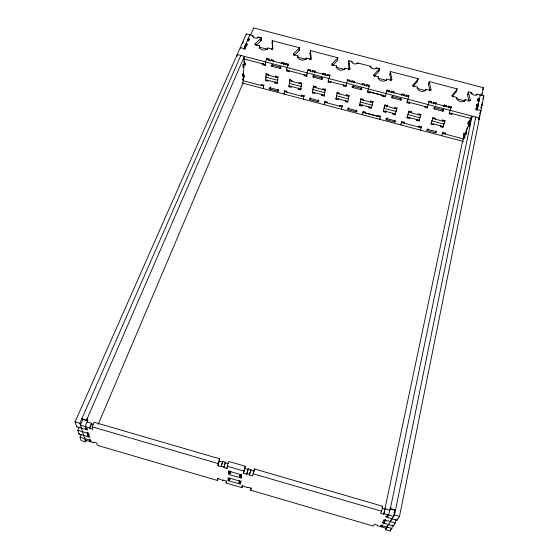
<?xml version="1.0" encoding="UTF-8"?>
<svg xmlns="http://www.w3.org/2000/svg" width="559" height="559" viewBox="0 0 559 559"><rect width="100%" height="100%" fill="white"/><g stroke="black" fill="none" stroke-linecap="round" stroke-linejoin="round"><path stroke-width="0.84" d="M85.429 439.423L85.108 440.164L93.884 442.728L93.716 442.155L96.763 443.042L97.413 445.334L217.374 480.454L217.451 478.357L223.097 480.537L223.125 480.013L226.234 480.922L226.102 483.004L241.893 487.63L242.606 485.331M227.786 466.087L227.024 468.449L223.803 467.513L225.382 462.223L222.72 461.448L221.14 466.73L217.926 465.794L218.01 463.516L219.575 458.785L94.15 422.262L92.186 426.838L92.892 429.326L89.733 428.404L89.552 427.782L91.508 423.233L87.148 421.961M217.926 465.794L219.484 461.084L219.575 458.785M237.17 56.166L237.24 54.489L479.454 118.04L478.784 119.766M240.265 48.451L240.307 47.536L245.045 48.78L245.01 49.451M221.14 466.73L222.72 461.448M240.782 56.11L240.817 55.439L79.86 423.247L85.646 441.889L81.111 440.562L80.056 437.271L81.251 434.504M243.829 49.157L249.831 34.826L252.298 35.469A1.223 0.859 5.5 0 1 253.164 36.293A2.446 1.719 5.7 0 0 254.904 37.949A2.446 1.719 5.7 0 0 257.58 37.446A1.223 0.859 5.8 0 1 258.915 37.194L261.381 37.837L261.186 40.534A1.223 0.859 5.9 0 1 261.039 40.751L256.476 45.02M242.173 75.926L243.046 76.157L243.493 73.613L243.871 66.402L242.99 66.165M242.627 67.003L243.507 67.241L244.549 62.503M244.479 48.829L244.583 46.809L245.764 47.124L245.729 47.794M244.115 75.151L243.319 77.023L242.997 83.207L98.195 424.365M243.074 64.418L245.142 64.956L245.233 63.202L244.052 62.887L244.388 56.375L86.596 420.068L86.785 420.703L82.047 419.32L81.852 418.684L87.805 420.452L85.185 426.51L86.079 429.501L86.813 427.796M245.212 45.971L245.247 45.3L246.428 45.607L246.393 46.278M246.295 34.511L246.323 33.924L249.831 34.84L249.789 35.503M223.803 467.513L225.382 462.223M247.092 44.972L247.148 43.958L245.967 43.651L245.715 45.552M247.427 40.828L247.462 40.241L248.636 40.548L248.601 41.219M248.07 40.465L248.175 38.606L249.349 38.913L249.293 39.927M252.256 36.146L252.298 35.469M253.115 37.139L253.164 36.293M253.66 28.775L253.709 27.95L483.437 87.728L481.949 95.079M227.024 468.449L227.164 466.185L228.708 461.441L245.226 466.255L243.486 473.249L246.715 474.193L248.259 468.889L250.928 469.665L249.391 474.975L252.619 475.919L254.387 468.917L382.705 506.279L381.65 511.219L380.518 513.225L383.809 514.182L385.137 508.76L389.679 510.081M255.079 44.434L255.121 43.763L261.235 38.054A1.223 0.859 5.9 0 0 261.381 37.837M255.903 45.565L255.952 44.888A1.23 0.873 5.7 0 1 255.121 43.763M257.531 38.124L257.58 37.446M239.587 480.447L239.028 482.703L240.594 483.158L240.482 484.206L228.016 480.551L228.086 479.503L229.651 479.957L230.14 478.42M230.105 473.69L230.182 472.683L228.589 472.215L228.659 471.111L241.474 474.85L241.362 475.947L239.762 475.478L239.657 476.478L241.257 476.939L241.139 478.022L228.442 474.311L228.519 473.221L230.105 473.69L230.86 471.349M258.866 37.872L258.915 37.194M259.236 48.298A4.311 3.061 6 0 1 259.39 47.159L259.488 45.81L255.952 44.888M261.039 40.751L261.235 38.054M229.651 479.957L229.7 479.245L228.135 478.784L228.205 477.721L240.782 481.397L240.67 482.452L239.105 481.991M265.714 64.187L265.197 65.452L262.814 64.83L262.884 63.943M265.197 65.452L265.483 61.895L266.874 58.52L269.256 59.142L269.2 59.813M266.79 59.52L266.874 58.52M267.67 48.899L267.747 47.969L271.29 48.899A1.23 0.873 6.5 0 0 272.813 48.381L272.212 40.919A1.223 0.866 6.6 0 1 272.261 40.674L299.519 47.781L299.191 50.45A1.223 0.866 7.9 0 1 299.051 50.673L294.286 55.355M268.851 60.651L269.256 59.142M267.978 80.363L267.908 81.209L265.574 80.594L266.133 73.739L268.495 74.361L268.418 75.22M271.234 49.569L271.29 48.899M272.464 49.653L272.261 40.674M270.842 61.176L271.241 59.666L273.63 60.288L273.54 61.287M271.157 60.665L271.241 59.666M272.75 49.052L272.813 48.381M273.232 61.721L273.63 60.288M275.985 75.821L275.482 77.086L275.566 76.22L277.921 76.842L277.25 83.675L274.916 83.06L274.993 82.215M277.711 91.103A0.908 0.615 22.7 0 0 278.641 90.705A0.908 0.615 22.7 0 0 277.837 89.852L270.109 87.812A0.908 0.608 23.2 0 0 269.179 88.21A0.908 0.608 23.2 0 0 269.997 89.063L277.711 91.103L278.082 89.223M281.191 63.803L281.589 62.377L283.972 62.999L283.874 63.999M281.484 63.377L281.589 62.377M283.574 64.516L283.972 62.999M285.565 65.04L285.97 63.523L288.36 64.152L288.248 65.144M285.859 64.523L285.97 63.523M241.893 487.63L242.117 485.575L247.749 487.755L247.812 487.238L250.928 488.154L250.649 490.194L373.244 526.075L374.285 524.244L377.458 525.167L377.192 525.628L386.325 528.304L386.493 527.5M243.486 473.249L245.226 466.255M286.732 92.2L286.823 91.369L284.503 90.761L284.14 94.08L284.377 93.451M289.136 70.832L289.038 71.713L286.648 71.084L287.033 67.548L288.36 64.152M291.393 86.533L291.295 87.379L288.947 86.764L289.73 79.951L292.091 80.573L291.994 81.432M293.328 55.117L293.482 53.783L299.379 48.004A1.223 0.866 7.9 0 0 299.519 47.781M294.265 55.593L294.348 54.922A1.23 0.88 7.7 0 1 293.482 53.783M246.715 474.193L248.259 468.889M297.654 57.451A4.311 3.081 8.1 0 1 297.737 57.186L297.905 55.851L294.348 54.922M299.051 50.673L299.379 48.004M301.14 88.581L300.665 89.852L298.324 89.23L298.429 88.392M299.079 83.298L299.191 82.439L301.56 83.06L300.665 89.852M249.391 474.975L250.928 469.665M305.913 59.61A4.311 3.081 8.1 0 0 306.032 59.352L306.053 59.184M306.129 58.604L306.206 58.024L309.77 58.954A1.237 0.88 8.5 0 0 311.265 58.429L310.42 50.883A1.23 0.873 8.6 0 1 310.455 50.631L337.86 57.78L337.273 60.645L333.031 65.026M307.038 75.039L306.57 76.317L304.173 75.689L304.292 74.815M306.57 76.317L307.045 72.803L308.309 69.379L310.706 70.008L310.615 70.672M310.741 59.659L310.049 53.545L310.455 50.631M308.128 70.7L308.309 69.379M309.679 59.617L309.77 58.954M311.174 59.093L311.265 58.429M254.177 470.412L254.387 468.917M310.301 71.524L310.706 70.008M312.299 72.048L312.705 70.532L315.108 71.161L315.01 71.825M312.516 71.852L312.705 70.532M314.71 72.593L315.108 71.161M314.878 92.724L314.752 93.563L312.404 92.948L313.403 86.184L315.772 86.806L315.646 87.658L316.101 86.379M322.718 74.696L323.109 73.257L325.513 73.893L325.303 75.206M322.899 74.578L323.109 73.257M324.604 94.764L324.164 96.043L321.809 95.428L321.942 94.59M322.76 89.531L322.892 88.678L325.268 89.307L324.164 96.043M325.107 75.409L325.513 73.893M327.106 75.933L327.518 74.417L329.922 75.046L329.698 76.359M327.301 75.731L327.518 74.417M330.991 81.321L330.544 82.613L328.14 81.984L329.922 75.046M331.829 65.179L332.053 63.859L337.727 58.003A1.23 0.873 9.9 0 0 337.86 57.78M332.836 65.676L332.947 65.012A1.237 0.887 9.8 0 1 332.053 63.859M327.099 102.863L327.239 102.045L324.905 101.424L324.353 104.708L324.576 104.072M330.544 82.613L330.69 81.747M336.218 67.534A4.318 3.102 10.2 0 1 336.294 67.269L336.525 65.948L332.947 65.012M338.447 98.943L338.293 99.775L335.938 99.153L337.154 92.431L339.537 93.06L339.376 93.905M344.707 69.036L344.875 68.128L348.453 69.064A1.237 0.887 10.7 0 0 349.927 68.533L348.823 60.903A1.23 0.873 10.7 0 1 348.858 60.651L351.352 61.301A1.23 0.873 10.7 0 1 352.289 62.147A2.46 1.754 10.9 0 0 354.161 63.852A2.46 1.754 10.9 0 0 356.768 63.314A1.23 0.88 11.1 0 1 358.067 63.048L370.205 66.214A1.23 0.88 11.8 0 1 371.148 67.066A2.46 1.754 12 0 0 373.049 68.778A2.46 1.754 12 0 0 375.641 68.24A1.23 0.88 12.1 0 1 376.934 67.967L379.442 68.624L378.834 71.238A1.23 0.88 12.2 0 1 378.716 71.461L374.313 76.276M339.565 106.168L339.718 105.344L342.066 105.965L341.437 109.229L341.647 108.586M346.196 85.31L345.769 86.61L343.366 85.974L343.526 85.108M349.214 69.721L348.327 63.53L348.858 60.651M348.327 69.721L348.453 69.064M345.769 86.61L347.579 79.671L349.99 80.307L349.794 81.286M482.144 103.457L482.131 102.947M347.356 80.817L347.579 79.671M349.801 69.19L349.927 68.533M351.227 61.958L351.352 61.301M352.163 62.811L352.289 62.147M346.936 94.492L346.51 95.785L346.678 94.939L349.061 95.568L347.733 102.262L345.371 101.64L345.532 100.809M349.578 81.824L349.99 80.307M351.59 82.348L351.995 80.831L354.413 81.467L354.015 82.9M351.807 81.81L351.995 80.831M356.635 63.978L356.768 63.314M357.935 63.705L358.067 63.048M387.82 516.411L386.178 515.929L385.605 516.914L397.065 520.254L397.316 519.025M478.763 119.137L478.951 118.201M479.329 116.328L479.524 115.35M479.888 113.533L479.985 113.065M481.208 106.972L481.019 107.901L481.355 107.021M481.579 105.134L481.76 104.212M481.558 106.399L482.012 104.128M397.065 520.254L399.489 516.425L483.898 95.875L477.735 94.261A1.251 0.887 17.6 0 0 476.478 94.541A2.495 1.768 17.4 0 1 473.962 95.107A2.495 1.768 17.4 0 1 471.929 93.353A1.251 0.887 17.2 0 0 470.916 92.48L468.372 91.816L467.45 94.625L468.987 101.025M385.85 527.955L385.493 529.666L390.231 531.05L391.859 528.479L392.53 525.174M384.34 522.26L382.733 521.785L382.174 522.728L393.417 526.012L393.606 525.104M481.495 95.156L481.83 93.507M393.417 526.012L395.297 523.049L395.975 519.688M475.884 109.746L476.429 107.489L477.652 107.81L476.869 109.857M476.527 106.496L477.127 104.093L478.343 104.414L477.638 106.531M477.645 101.06L478.238 98.67L479.454 98.992L478.735 100.893M392.152 518.822L392.341 517.9M390.231 531.05L390.58 529.338M394.864 510.29L393.606 516.46L384.096 513.686M476.75 110.06L477.023 108.705M477.47 106.503L477.554 106.091M477.707 105.344L477.945 104.191M478.19 104.086L477.861 105.686L478.322 105.798M390.923 507.523L390.273 509.074L395.22 510.514L395.43 509.487M385.493 529.666L394.514 514.972L475.758 117.083L475.513 117.711M387.08 527.081L387.408 525.481M388.596 524.608L388.722 524M390.427 521.624L390.762 520.003M385.689 519.597L383.781 523.196L384.103 521.687M469.239 126.641L468.33 126.404L468.512 125.502L469.427 125.747M468.33 126.404L469.756 121.569M469.846 121.121L469.986 120.451L469.839 120.8M387.625 515.545L387.24 517.389L388.652 515.014L390.615 507.432M470.245 124.154L467.918 123.546L468.54 121.897L469.756 122.218L470.182 120.199M471.377 117.117L470.811 119.437L471.496 119.619M471.118 118.62L471.398 117.271M381.909 525.313L381.573 526.913L382.426 525.083M463.46 138.884L463.886 136.878M382.09 525.013L381.755 526.606L380.169 526.145L380.707 525.222L391.859 528.479M464.068 136.627L463.767 138.073L464.662 138.311M383.809 514.182L462.572 141.238L465.179 133.447M465.347 133.308L465.249 133.755L465.549 132.951L465.172 134.754L466.073 134.992M465.368 133.196L465.577 132.197M465.172 134.754L468.512 125.502M467.918 123.546L468.344 121.527M385.333 519.542L384.997 521.156L383.383 520.688L383.942 519.73L395.297 523.049M469.148 123.798L470.049 124.091M464.76 135.453L463.558 135.138L463.984 133.133M362.064 85.01L362.463 83.577L364.873 84.206L364.461 85.73M362.218 84.716L362.463 83.577M362.309 104.701L361.911 106L359.549 105.378L360.988 98.705L363.371 99.334L363.189 100.173M370.058 66.87L370.205 66.214M361.911 106L362.092 105.176M366.48 86.254L366.893 84.737L369.31 85.366L369.087 86.345M370.966 67.891L371.148 67.066M373.691 75.605L373.88 74.794L379.316 68.855A1.23 0.88 12.2 0 0 379.442 68.624M369.31 85.366L367.466 92.305L369.883 92.941L370.072 92.081L382.978 95.477L382.768 96.33L385.193 96.966L387.059 90.02L389.483 90.656L389.071 92.179M375.487 68.89L375.641 68.24M449.506 112.443L449.198 113.777L451.644 114.42L451.945 113.079M374.67 76.611L374.816 75.954A1.237 0.887 12.2 0 1 373.88 74.794M376.78 68.624L376.934 67.967M449.646 112.261L449.492 112.932L471.223 118.641M445.146 132.637L444.838 133.964L445.118 133.168L442.742 132.546L441.645 135.711L441.799 135.047M448.311 107.719L448.737 106.189L451.176 106.832L449.198 113.777M370.743 100.753L370.344 102.059L370.54 101.221L372.93 101.85L371.379 108.495L369.01 107.873L369.199 107.048M378.716 71.461L379.316 68.855M440.716 125.37L440.401 126.697L442.798 127.333L443.105 125.999M444.063 123.413L443.909 124.077L431.897 120.919L432.058 120.255M445.013 120.465L444.74 121.631L432.694 118.459L432.897 117.628M442.735 132.183L442.462 133.342L463.558 138.912M448.528 107.083L448.737 106.189M378.163 77.953L378.408 76.897L374.816 75.954M442.637 119.675L442.33 121.01L442.602 120.192L445.02 120.821L442.798 127.333M446.487 106.545L446.697 105.658L444.251 105.015L443.776 106.448M442.882 109.781L442.567 111.122L434.434 108.984A0.95 0.664 11.7 0 1 433.721 108.111A0.95 0.664 11.7 0 1 434.839 107.719L442.994 109.85A0.95 0.664 11.1 0 1 443.692 110.731A0.95 0.664 11.1 0 1 442.567 111.122L443.147 109.18M444.251 105.015L443.86 106.462M435.74 131.099L435.342 132.756L427.46 130.673A0.922 0.622 12.2 0 1 426.769 129.835A0.922 0.622 12.2 0 1 427.845 129.471L435.747 131.561A0.922 0.622 11.7 0 1 436.432 132.392A0.922 0.622 11.7 0 1 435.349 132.749L435.901 130.897M435.901 103.771L436.111 102.884L433.672 102.241L433.218 103.674M427.782 129.346L427.46 130.673L428.005 128.815M434.755 107.642L434.434 108.984L435 107.042M386.395 80.657A4.332 3.116 12.6 0 0 386.493 80.391L386.807 79.092L390.413 80.035A1.244 0.894 13 0 0 391.859 79.49L390.482 71.762A1.237 0.88 13 0 1 390.503 71.51L418.216 78.735L417.356 81.551L413.136 86.428M433.672 102.241L433.253 103.764M390.867 80.147L389.84 74.368L390.503 71.51M431.422 102.597L431.639 101.71L429.2 101.067L429.053 101.549M386.737 91.32L387.059 90.02M427.691 106.496L427.523 107.167L407.245 101.843M429.2 101.067L427.258 108.02L424.826 107.377L425.085 106.531M390.252 80.685L390.413 80.035M385.983 110.941L385.605 112.247L383.236 111.625L384.892 105.001L387.289 105.63L387.08 106.462L387.45 105.155M420.557 129.436L420.396 130.093L421.388 126.907L419.019 126.278L418.768 127.075L419.103 125.761M421.423 126.558L421.137 127.711L401.446 122.505L401.704 121.527M391.698 80.14L391.859 79.49M385.605 112.247L385.815 111.43M416.867 119.081L416.525 120.402L418.908 121.03L419.243 119.71M420.075 117.097L419.907 117.76L407.937 114.602L408.119 113.945M420.913 114.295L420.661 115.294L408.65 112.128L408.957 110.975M391.09 92.71L391.51 91.187L393.934 91.823L393.536 93.269M386.905 118.669L386.59 119.878L394.437 121.939A0.915 0.622 14.5 0 0 395.479 121.569A0.915 0.622 14.5 0 0 394.759 120.737L386.905 118.662A0.915 0.622 15.1 0 0 385.871 119.032A0.915 0.622 15.1 0 0 386.597 119.871L387.094 118.012M407.35 116.572L407.001 117.893L409.377 118.515L409.726 117.201M411.396 111.458L411.047 112.771L411.291 111.947L408.888 111.311L407.001 117.893M392.949 113.309L392.732 114.127L395.108 114.756L395.472 113.442M394.263 108.355L394.479 107.524L396.883 108.153L395.108 114.756M404.157 121.813L403.808 123.127L404.031 122.323L401.669 121.701L400.768 124.909L400.943 124.252M407.42 101.179L407.001 102.695L409.433 103.331L409.782 102.011M481.418 107.021L481.033 108.153M406.065 96.637L406.477 95.114L408.909 95.75L407.001 102.695M394.759 120.744L394.437 121.946L394.94 120.08M400.705 98.754L400.363 100.033L392.271 97.909A0.943 0.664 14.9 0 1 391.524 97.035A0.943 0.664 14.9 0 1 392.6 96.63L400.705 98.754A0.943 0.664 14.3 0 1 401.446 99.642A0.943 0.664 14.3 0 1 400.356 100.04L400.887 98.091M401.628 95.386L402.026 93.947L404.457 94.583L404.213 95.463M406.239 95.994L406.477 95.114M404.038 96.106L404.457 94.583M401.781 94.827L402.026 93.947M396.177 110.801L395.989 111.458L384.061 108.313L384.25 107.656M397.023 107.656L396.659 108.97L384.69 105.819L384.969 104.84M408.552 97.035L408.909 95.75M392.788 95.966L392.271 97.909L392.691 96.427M393.683 92.703L393.934 91.823M412.654 85.793L418.097 78.966A1.237 0.88 14.3 0 0 418.209 78.735M413.674 86.806L413.856 86.163A1.244 0.894 14.3 0 1 412.877 84.982M409.433 103.331L409.67 102.486M391.258 92.067L391.51 91.187M383.236 111.625L383.607 110.319M389.232 91.536L389.483 90.656M417.287 87.749L417.468 87.106L413.856 86.163M385.591 95.449L385.403 96.106L367.654 91.445L367.857 90.789M380.427 116.258L380.239 116.908L363.001 112.352L363.252 111.541M379.827 118.669L379.638 119.319L380.434 116.09L378.08 115.468L377.884 116.279L365.348 112.974L365.53 112.163L363.182 111.541L362.463 114.784L362.658 114.134M409.377 118.515L409.614 117.704M382.768 96.33L383.153 95.016M373.084 101.535L372.734 102.674L360.807 99.537L361.058 98.719M372.35 104.526L372.154 105.176L360.262 102.045L360.464 101.396M416.525 120.402L416.769 119.591M418.251 114.672L418.502 113.847L420.906 114.476L418.908 121.03M425.441 90.865A4.353 3.13 14.8 0 0 425.525 90.6L425.916 89.314L429.536 90.258A1.251 0.894 15.2 0 0 430.961 89.706L429.319 81.894A1.244 0.88 15.1 0 1 429.333 81.635L457.192 88.902L456.207 91.69L452.483 96.246M369.01 107.873L369.401 106.573M429.333 81.635L428.55 84.206A1.237 0.88 15.1 0 0 428.536 84.465L429.864 90.803M428.536 84.465L429.319 81.894M253.346 473.543L254.072 471.16L250.851 470.224M369.883 92.941L370.282 91.634M250.649 490.194L251.347 487.888M363.105 112.68L363.462 111.5M429.34 90.9L429.536 90.258M430.765 90.348L430.961 89.706M366.62 85.604L366.893 84.737M241.139 478.022L241.628 476.464M356.558 109.948L356.097 111.814L348.292 109.753A0.908 0.622 17.8 0 1 347.537 108.914A0.908 0.622 17.8 0 1 348.543 108.537L356.356 110.598A0.908 0.622 17.2 0 1 357.103 111.437A0.908 0.622 17.2 0 1 356.097 111.814L356.551 110.361M364.601 85.073L364.873 84.206M240.67 482.452L241.153 480.908M359.549 105.378L359.947 104.079M361.296 87.7L360.814 89.65L352.771 87.539A0.936 0.657 18 0 1 351.995 86.652A0.936 0.657 18 0 1 353.029 86.24L361.086 88.357A0.936 0.664 17.4 0 1 361.855 89.237A0.936 0.664 17.4 0 1 360.814 89.65L361.324 88.015M239.657 476.478L240.153 474.912M239.028 482.703L239.511 481.159M241.362 475.947L241.851 474.374M431.22 103.233L431.639 101.71M348.851 107.566L348.292 109.753L348.55 108.949M226.102 483.004L226.591 481.481M230.182 472.683L230.685 471.118M228.016 480.551L228.505 479.021M435.65 104.316L436.111 102.884M349.102 95.75L348.893 96.4L337 93.269L337.433 91.976M348.606 98.272L348.397 98.915L336.546 95.799L336.763 95.149M354.133 82.334L354.413 81.467M228.589 472.215L229.092 470.65M353.239 85.59L352.771 87.539L353.029 86.722M345.371 101.64L345.79 100.347M342.381 105.337L341.905 106.783L324.765 102.255L325.038 101.452M433.498 124L433.232 124.811L430.842 124.175L432.952 117.649L435.363 118.284L435.098 119.109M346.154 85.094L345.937 85.744L328.287 81.111L328.51 80.461M217.374 480.454L218.122 478.169M343.366 85.974L343.792 84.682M335.938 99.153L336.364 97.867M446.278 107.181L446.697 105.658M440.401 126.697L440.674 125.894M451.875 95.868L457.087 89.133A1.244 0.887 16.4 0 0 457.192 88.902M452.888 97.056L453.104 96.421A1.251 0.894 16.5 0 1 452.091 95.233M450.743 108.097L451.176 106.832M325.464 89.174L325.128 90.139L313.278 87.022L313.739 85.737M328.14 81.984L328.587 80.692M324.94 92.032L324.716 92.675L312.9 89.566L313.131 88.923M318.462 100.299L317.959 101.738L310.203 99.684A0.908 0.615 20.5 0 1 309.42 98.838A0.908 0.615 20.5 0 1 310.385 98.447L318.155 100.508A0.908 0.615 19.9 0 1 318.93 101.347A0.908 0.615 19.9 0 1 317.959 101.738L318.378 99.865M321.809 95.428L322.257 94.143M451.644 114.42L451.938 113.582M321.914 77.366L321.481 79.322L313.48 77.219A0.936 0.657 21 0 1 312.677 76.331A0.936 0.657 21 0 1 313.669 75.912L321.684 78.015A0.936 0.657 20.4 0 1 322.487 78.91A0.936 0.657 20.4 0 1 321.481 79.329L321.935 78.029M310.727 97.497L310.203 99.691L310.545 98.726M312.404 92.948L312.858 91.669M464.585 101.403A4.381 3.137 16.9 0 0 464.774 100.858L465.235 99.593L468.875 100.543A1.258 0.894 17.3 0 0 470.273 99.977L468.372 92.074A1.251 0.887 17.2 0 1 468.372 91.816M313.906 75.262L313.48 77.219L313.885 76.094M304.306 95.282L303.782 96.714L284.405 91.599L284.713 90.803M303.677 98.545L303.446 99.181L303.893 95.882L301.567 95.268L301.455 96.092L301.923 94.82M470.685 93.115L470.916 92.48M468.645 101.179L468.875 100.543M471.635 94.15L471.929 93.353M469.923 100.934L470.273 99.977M301.35 85.82L301.112 86.463L289.338 83.361L289.583 82.725M306.926 74.794L306.688 75.437L286.746 70.203L286.991 69.561M298.324 89.23L298.792 87.959M304.173 75.689L304.648 74.41M301.685 83.27L301.448 83.906L289.632 80.796L290.058 79.685M476.184 95.337L476.478 94.541M477.498 94.897L477.735 94.261M463.558 135.138L464.159 133.545L466.255 134.097M465.926 131.169L466.192 130.471M466.43 129.842L467.338 127.424M468.708 123.798L469.155 122.603M469.246 122.365L469.518 121.645M470.322 119.521L471.132 117.362M463.991 136.689L463.844 137.081L464.732 137.318M477.645 100.257L478.238 98.67M469.756 122.218L472.062 116.111L390.273 509.074M480.041 95.561L480.286 94.925L477.044 110.235M476.527 105.672L477.127 104.093M482.676 89.747L483.088 88.664M483.207 88.35L483.437 87.728M476.009 108.593L476.429 107.489M478.881 101.298L479.091 100.739L477.882 100.424M288.947 86.764L289.436 85.492M477.742 106.811L477.987 106.182L476.764 105.861M482.71 98.978L482.871 98.552M483.311 97.406L483.898 95.875M479.895 113.288L480.167 112.597M480.467 111.821L480.957 110.549L476.065 109.271M277.711 91.103L278.263 89.685M274.916 83.06L275.412 81.796M278.089 77.058L277.837 77.694L266.063 74.592L266.517 73.488M277.837 79.63L277.585 80.265L265.853 77.17L266.112 76.541M280.359 66.458L279.975 68.422L272.023 66.332L272.401 64.369M280.604 66.828L279.975 68.429A0.936 0.65 23.4 0 0 280.939 68.002A0.936 0.65 23.4 0 0 280.108 67.101L272.142 65.005A0.936 0.65 24 0 0 271.185 65.445A0.936 0.65 24 0 0 272.023 66.339L272.533 65.068M270.479 86.869L269.997 89.07L270.304 88.28M264.114 84.675L263.548 86.086L243.032 80.664M263.596 87.959L263.345 88.588L263.61 85.241L261.298 84.633L261.228 85.471L261.738 84.213M265.525 63.929L265.266 64.558L244.15 59.016M262.814 64.83L263.338 63.565M243.983 64.585L243.074 64.404M89.447 439.395L89.671 441.498L90.299 440.017M243.438 79.203L243.172 79.825L242.306 79.595M90.188 439.64L89.559 441.114L91.082 441.561L90.74 440.401L80.056 437.271M85.646 441.889L86.338 440.282M88.748 435.699L88.273 436.817L87.141 433.043L87.386 432.484M243.046 76.157L243.696 74.633M243.507 67.241L243.871 66.402M84.633 438.612L84.87 438.06M245.142 64.956L245.681 63.705M89.733 428.404L91.683 423.855L91.508 423.233M88.14 432.75L87.497 434.245L89.049 434.699L88.692 433.498L77.82 430.325L79.168 427.237M244.052 62.887L244.59 61.637M83.654 435.468L83.892 434.909M86.785 420.703L87.442 419.187L86.554 418.929M82.48 431.681L82.725 431.122M244.569 59.079L244.206 59.918L243.319 59.687M81.376 428.124L81.74 427.279M87.917 435.629L89.461 436.083L89.81 437.264L79.036 434.119L79.28 433.56M82.047 419.32L82.459 418.377M246.246 44.217L245.897 45.013L245.017 44.769M250.725 34.784L253.709 27.95M83.081 419.075L80.44 425.126L89.552 427.782M245.045 48.78L245.764 47.124M246.428 45.607L247.148 43.958M248.636 40.548L249.349 38.913M85.709 428.264L87.281 428.725L87.644 429.955L76.674 426.755L76.918 426.189M76.674 426.755L75.102 421.856L246.323 33.924M242.718 43.295L242.934 42.798M243.158 42.295L243.403 41.736M381.944 507.628L382.705 506.279M385.137 508.76L384.851 509.263L382.391 508.543M394.947 509.878L395.178 509.501M395.22 510.514L395.527 510.011L390.021 508.445M260.417 40.332L261.186 40.534M349.137 63.481L348.355 63.279A1.223 0.873 10.7 0 0 348.327 63.53M378.059 71.028L378.834 71.238M468.246 94.569L467.457 94.359A1.244 0.88 17.2 0 0 467.45 94.625M453.104 96.421L456.738 97.371A4.388 3.137 16.9 0 0 460.309 101.556A4.388 3.137 16.9 0 0 465.235 99.593M259.39 47.159L267.642 49.318M297.737 57.186L306.032 59.352M336.294 67.269L344.63 69.449A4.318 3.102 10.2 0 1 344.526 69.707M378.108 78.197L386.493 80.391M417.098 88.392L425.525 90.6M456.298 98.643L464.774 100.858M266.524 59.366L288.025 65.005M307.995 70.238L329.621 75.912M347.293 80.538L369.038 86.24M386.807 90.907L408.671 96.637M428.977 101.962L450.973 107.726M244.087 57.116L244.535 57.235M244.045 58.01L244.486 58.122M471.181 117.635L472.103 117.879M242.711 65.256L243.598 65.487M468.945 124.762L469.86 125.006M289.751 79.741L290.338 79.895M242.62 73.383L243.493 73.613M465.961 132.259L466.863 132.497M265.644 79.734L277.334 82.816M289.052 85.904L300.777 89M312.53 92.095L324.304 95.198M336.092 98.307L347.901 101.417M359.73 104.54L371.574 107.663M383.439 110.787L395.332 113.924M407.238 117.062L419.159 120.206M431.108 123.357L443.077 126.509M242.264 74.214L243.137 74.445M465.773 133.154L466.674 133.391M242.536 75.095L244.569 75.626L244.479 77.331L243.319 77.023M243.011 77.932L243.444 78.043M464.138 136.298L465.032 136.529M242.969 78.777L243.403 78.889M242.131 82.977L463.46 141.476M91.683 423.855L93.262 424.316M219.484 461.084L222.692 462.02M225.347 462.796L228.554 463.725M244.968 468.512L248.189 469.448M393.802 512.372L394.409 512.547M75.102 421.856L79.86 423.247M92.186 426.838L218.01 463.516M227.164 466.185L243.738 471.02M252.927 473.697L381.65 511.219M394.514 514.972L399.489 516.425M221.168 466.171L223.838 466.947M246.785 473.641L249.461 474.423M77.82 430.325L79.036 434.119M87.442 419.187L87.805 420.452M267.747 47.969A4.318 3.061 6 0 1 262.402 49.786A4.318 3.061 6 0 1 259.488 45.81M271.981 43.609A1.223 0.866 6.6 0 1 272.03 43.364M306.206 58.024A4.318 3.088 8.1 0 1 300.945 59.869A4.318 3.088 8.1 0 1 297.905 55.851M310.049 53.545A1.223 0.873 8.6 0 1 310.091 53.294M337.398 60.421A1.223 0.873 9.9 0 1 337.273 60.645M344.875 68.128A4.325 3.102 10.2 0 1 339.69 70.001A4.325 3.102 10.2 0 1 336.525 65.948M386.807 79.092A4.346 3.123 12.6 0 1 381.72 80.999A4.346 3.123 12.6 0 1 378.408 76.897M389.84 74.368A1.23 0.88 13 0 1 389.861 74.109M417.475 81.321A1.237 0.88 14.4 0 1 417.356 81.551M425.916 89.314A4.367 3.13 14.8 0 1 420.906 91.25A4.367 3.13 14.8 0 1 417.468 87.106M456.319 91.452A1.244 0.88 16.5 0 1 456.207 91.69"/></g></svg>
